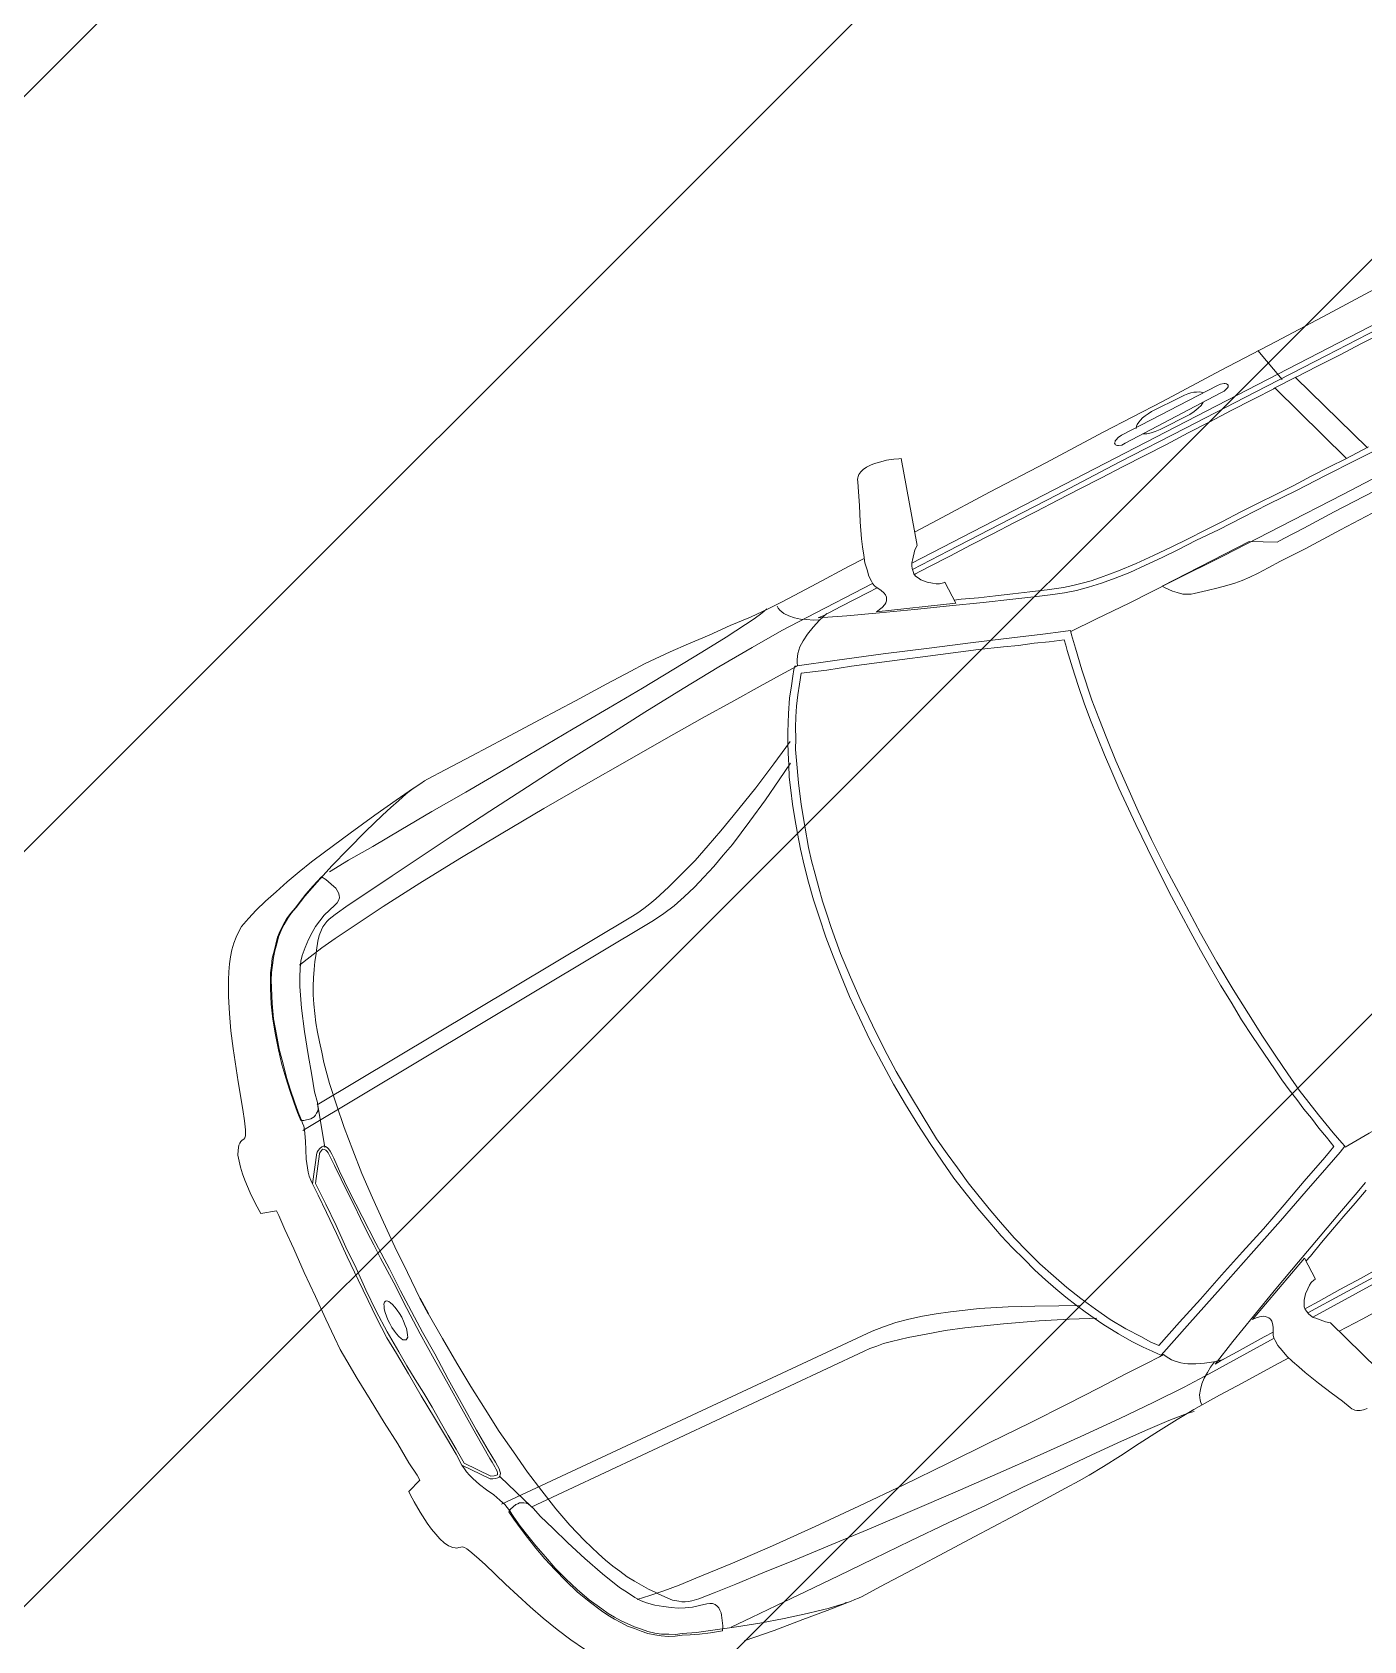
# Model space of a CAD drawing. Header units: millimetres. Extents: x 5637 to 6048, y 3385 to 3927.
# Drawn here: x 5833.161 to 5835.655, y 3761.149 to 3764.162 of the extents above; entities that cross this region are included whole.
import ezdxf

# ---------------------------------------------------------------- set-up
doc = ezdxf.new("R2010")
doc.units = ezdxf.units.MM
doc.layers.add('Contour Lines', color=253, linetype='Continuous')
doc.layers.add('hatch', color=253, linetype='Continuous', lineweight=13)

# ---------------------------------------------------------------- blocks, each defined once
blk = doc.blocks.new('Subaru Forester top')
blk.add_line((-4.2676, 0.0155), (-4.2676, -0.0173))
at = {"lineweight": 0}
for points in [[(-2.7703, 0.7386), (-2.773, 0.7386), (-2.7803, 0.7404), (-2.7858, 0.7432), (-2.7913, 0.7477), (-2.7995, 0.7541), (-2.8077, 0.7632), (-2.8104, 0.7687), (-2.8131, 0.7742), (-2.8141, 0.7797), (-2.8131, 0.7842), (-2.8122, 0.7897), (-2.8104, 0.7942), (-2.8077, 0.7997), (-2.804, 0.8034), (-2.7913, 0.818), (-2.784, 0.8234), (-2.7338, 0.9812), (-2.7375, 0.983), (-2.7466, 0.9867), (-2.7593, 0.9912), (-2.7748, 0.9949), (-2.7821, 0.9967), (-2.7903, 0.9976), (-2.7986, 0.9976), (-2.8059, 0.9967), (-2.8122, 0.9949), (-2.8177, 0.9921), (-2.8204, 0.9894), (-2.8223, 0.9876), (-2.8241, 0.9848), (-2.8259, 0.9812), (-2.8332, 0.9639), (-2.8442, 0.9401), (-2.8569, 0.9128), (-2.8697, 0.8836), (-2.8752, 0.869), (-2.8806, 0.8544), (-2.8852, 0.8408), (-2.8879, 0.8271), (-2.8907, 0.8152), (-2.8907, 0.8043), (-2.8907, 0.7988), (-2.8897, 0.7942), (-2.8879, 0.7906), (-2.8861, 0.787), (-2.8824, 0.7806), (-2.8806, 0.7742), (-2.8797, 0.7696), (-2.8797, 0.7651), (-2.8815, 0.7614), (-2.8834, 0.7587), (-2.8861, 0.7559), (-2.8888, 0.7541), (-2.8961, 0.7514), (-2.9025, 0.7505), (-2.9071, 0.7496), (-2.9098, 0.7496), (-2.7703, 0.6939), (-2.7703, 0.7386)], [(-2.349, 0.8262), (-2.3563, 0.8253), (-2.3618, 0.8234), (-2.3645, 0.8225), (-2.3654, 0.8207), (-2.3672, 0.8189), (-2.3672, 0.817), (-2.3672, 0.8152), (-2.3663, 0.8143), (-2.3645, 0.8125), (-2.3627, 0.8116), (-2.3572, 0.8097), (-2.3499, 0.8097), (-2.1475, 0.8088), (-2.1402, 0.8088), (-2.1347, 0.8107), (-2.132, 0.8116), (-2.1301, 0.8125), (-2.1292, 0.8143), (-2.1283, 0.8152), (-2.1292, 0.817), (-2.1301, 0.8189), (-2.132, 0.8207), (-2.1338, 0.8216), (-2.1402, 0.8234), (-2.1466, 0.8243), (-2.349, 0.8262)], [(-2.349, 0.8262), (-2.3563, 0.8253), (-2.3618, 0.8234), (-2.3645, 0.8225), (-2.3654, 0.8207), (-2.3672, 0.8189), (-2.3672, 0.817), (-2.3672, 0.8152), (-2.3663, 0.8143), (-2.3645, 0.8125), (-2.3627, 0.8116), (-2.3572, 0.8097), (-2.3499, 0.8097), (-2.1475, 0.8088), (-2.1402, 0.8088), (-2.1347, 0.8107), (-2.132, 0.8116), (-2.1301, 0.8125), (-2.1292, 0.8143), (-2.1283, 0.8152), (-2.1292, 0.817), (-2.1301, 0.8189), (-2.132, 0.8207), (-2.1338, 0.8216), (-2.1402, 0.8234), (-2.1466, 0.8243), (-2.349, 0.8262)], [(-4.0597, 0.7988), (-4.0816, 0.7915), (-4.1007, 0.7842), (-4.1171, 0.7769), (-4.1308, 0.7705), (-4.1427, 0.766), (-4.1545, 0.7605), (-4.1655, 0.7532), (-4.1755, 0.7459), (-4.1855, 0.7377), (-4.1946, 0.7277), (-4.2038, 0.7176), (-4.2129, 0.7076), (-4.2211, 0.6958), (-4.2284, 0.6848), (-4.2357, 0.6721), (-4.2421, 0.6593), (-4.2548, 0.6328), (-4.2658, 0.6064), (-4.2749, 0.5781), (-4.2831, 0.5508), (-4.2904, 0.5234), (-4.2959, 0.4979), (-4.3004, 0.4733), (-4.3041, 0.4505), (-4.3068, 0.4304), (-4.3086, 0.414), (-4.3032, 0.4113), (-4.2904, 0.4085), (-4.2867, 0.4085), (-4.2831, 0.4085), (-4.2794, 0.4103), (-4.2758, 0.4122), (-4.2722, 0.4149), (-4.2694, 0.4186), (-4.2676, 0.4231), (-4.2649, 0.4295), (-4.2603, 0.4496), (-4.2503, 0.4796), (-4.2384, 0.517), (-4.2238, 0.5581), (-4.2083, 0.5991), (-4.1919, 0.6365), (-4.1837, 0.652), (-4.1755, 0.6666), (-4.1682, 0.6775), (-4.1609, 0.6857), (-4.149, 0.6967), (-4.1363, 0.7067), (-4.1244, 0.7149), (-4.1135, 0.7222), (-4.1016, 0.7277), (-4.0889, 0.7332), (-4.0761, 0.7368), (-4.0624, 0.7404), (-4.0569, 0.7423), (-4.0524, 0.745), (-4.0487, 0.7487), (-4.0469, 0.7532), (-4.046, 0.7578), (-4.046, 0.7623), (-4.046, 0.7678), (-4.0478, 0.7724), (-4.0551, 0.7906), (-4.0597, 0.7988)], [(-2.6052, 0.548), (-2.618, 0.5526), (-2.6536, 0.5663), (-2.7083, 0.5873), (-2.7767, 0.6137), (-2.8542, 0.6429), (-2.9353, 0.6739), (-3.0165, 0.704), (-3.0922, 0.7313), (-3.0967, 0.7268), (-3.104, 0.7167), (-3.115, 0.7021), (-3.1287, 0.683), (-3.1442, 0.6584), (-3.1615, 0.6283), (-3.1706, 0.6119), (-3.1797, 0.5936), (-3.1888, 0.5736), (-3.1989, 0.5526), (-3.208, 0.5298), (-3.2171, 0.5052), (-3.2262, 0.4796), (-3.2344, 0.4523), (-3.2436, 0.424), (-3.2518, 0.3939), (-3.2591, 0.362), (-3.2664, 0.3283), (-3.2727, 0.2936), (-3.2791, 0.2562), (-3.2837, 0.2179), (-3.2882, 0.1778), (-3.2919, 0.1368), (-3.2946, 0.093), (-3.2964, 0.0474), (-3.2964, 0.0009), (-3.2964, -0.0465), (-3.2946, -0.0912), (-3.2919, -0.135), (-3.2882, -0.1769), (-3.2837, -0.217), (-3.2791, -0.2553), (-3.2727, -0.2918), (-3.2664, -0.3265), (-3.2591, -0.3602), (-3.2518, -0.3921), (-3.2436, -0.4222), (-3.2344, -0.4514), (-3.2262, -0.4787), (-3.2171, -0.5043), (-3.208, -0.528), (-3.1989, -0.5508), (-3.1888, -0.5727), (-3.1797, -0.5918), (-3.1706, -0.61), (-3.1615, -0.6274), (-3.1442, -0.6575), (-3.1287, -0.6821), (-3.115, -0.7012), (-3.104, -0.7158), (-3.0967, -0.7249), (-3.0922, -0.7304), (-3.0165, -0.7021), (-2.9353, -0.6721), (-2.8542, -0.642), (-2.7767, -0.6128), (-2.7083, -0.5863), (-2.6536, -0.5654), (-2.618, -0.5517), (-2.6052, -0.5462), (-2.6071, -0.538), (-2.6125, -0.5134), (-2.6207, -0.4714), (-2.6308, -0.4131), (-2.6353, -0.3766), (-2.6399, -0.3365), (-2.6444, -0.2918), (-2.6481, -0.2426), (-2.6517, -0.1888), (-2.6545, -0.1295), (-2.6563, -0.0666), (-2.6563, 0.0009), (-2.6563, 0.0684), (-2.6545, 0.1313), (-2.6517, 0.1897), (-2.6481, 0.2435), (-2.6444, 0.2927), (-2.6399, 0.3374), (-2.6353, 0.3784), (-2.6308, 0.414), (-2.6207, 0.4733), (-2.6125, 0.5143), (-2.6071, 0.5398), (-2.6052, 0.548)], [(-3.2736, -0.1751), (-3.2691, -0.2088), (-3.2645, -0.2416), (-3.26, -0.2754), (-3.2536, -0.3082), (-3.2472, -0.342), (-3.2399, -0.3748), (-3.2317, -0.4076), (-3.2226, -0.4404), (-3.2125, -0.4724), (-3.2007, -0.5043), (-3.1888, -0.5353), (-3.1752, -0.5663), (-3.1606, -0.5964), (-3.1451, -0.6265), (-3.1277, -0.6556), (-3.1086, -0.683), (-3.0986, -0.6985), (-3.0876, -0.7122), (-3.0329, -0.6921), (-2.9782, -0.6721), (-2.9226, -0.6511), (-2.8669, -0.631), (-2.8122, -0.611), (-2.7566, -0.59), (-2.7028, -0.5681), (-2.6481, -0.5471), (-2.6353, -0.5417), (-2.6235, -0.5371), (-2.6271, -0.5152), (-2.6317, -0.4933), (-2.6353, -0.4705), (-2.6399, -0.4486), (-2.6435, -0.4268), (-2.6472, -0.404), (-2.6508, -0.3812), (-2.6527, -0.3584), (-2.6572, -0.321), (-2.6609, -0.2836), (-2.6645, -0.2462), (-2.6663, -0.2079), (-2.6691, -0.1705), (-2.67, -0.1331), (-2.6709, -0.0948), (-2.6718, -0.0574), (-2.6718, 0.0191), (-2.67, 0.0939), (-2.6672, 0.1696), (-2.6636, 0.2444), (-2.6609, 0.2781), (-2.6581, 0.3128), (-2.6545, 0.3474), (-2.6508, 0.3821), (-2.6463, 0.4158), (-2.6408, 0.4505), (-2.6344, 0.4842), (-2.628, 0.5179), (-2.6253, 0.528), (-2.6235, 0.538), (-2.6499, 0.548), (-2.6764, 0.559), (-2.7037, 0.569), (-2.7302, 0.58), (-2.7739, 0.5973), (-2.8186, 0.6146), (-2.8633, 0.631), (-2.9089, 0.6483), (-2.9536, 0.6648), (-2.9983, 0.6812), (-3.0429, 0.6967), (-3.0876, 0.714), (-3.1004, 0.6976), (-3.1122, 0.6812), (-3.1241, 0.6638), (-3.135, 0.6465), (-3.1451, 0.6292), (-3.1542, 0.611), (-3.1642, 0.5927), (-3.1724, 0.5736), (-3.1888, 0.5353), (-3.2034, 0.497), (-3.2162, 0.4578), (-3.229, 0.4195), (-3.2353, 0.3948), (-3.2417, 0.3693), (-3.2472, 0.3438), (-3.2527, 0.3182), (-3.2572, 0.2927), (-3.2618, 0.2672), (-3.2654, 0.2416), (-3.2691, 0.2161), (-3.2736, 0.1678), (-3.2773, 0.1185), (-3.2791, 0.0693), (-3.2809, 0.0201), (-3.2809, -0.0283), (-3.2791, -0.0775), (-3.2764, -0.1268), (-3.2736, -0.1751)], [(-4.2931, 0.0009), (-4.2931, 0.0128), (-4.2931, 0.0447), (-4.2922, 0.0912), (-4.2922, 0.145), (-4.2913, 0.2015), (-4.2904, 0.2535), (-4.2886, 0.2964), (-4.2867, 0.3228), (-4.2867, 0.331), (-4.2867, 0.3374), (-4.2877, 0.3429), (-4.2886, 0.3465), (-4.2904, 0.3492), (-4.2922, 0.3511), (-4.294, 0.352), (-4.2968, 0.352), (-4.3013, 0.3511), (-4.3059, 0.3492), (-4.3095, 0.3474), (-4.3105, 0.3465), (-4.3451, 0.2991), (-4.3451, 0.2754), (-4.3469, 0.2398), (-4.3488, 0.1961), (-4.3515, 0.1477), (-4.3533, 0.1003), (-4.3551, 0.0574), (-4.357, 0.0228), (-4.357, 0.0009), (-4.357, -0.021), (-4.3551, -0.0556), (-4.3533, -0.0994), (-4.3515, -0.1468), (-4.3488, -0.1951), (-4.3469, -0.2389), (-4.3451, -0.2745), (-4.3451, -0.2973), (-4.3105, -0.3447), (-4.3095, -0.3456), (-4.3059, -0.3474), (-4.3013, -0.3492), (-4.2968, -0.3502), (-4.294, -0.3502), (-4.2922, -0.3492), (-4.2904, -0.3474), (-4.2886, -0.3447), (-4.2877, -0.341), (-4.2867, -0.3365), (-4.2867, -0.3301), (-4.2867, -0.3219), (-4.2886, -0.2954), (-4.2904, -0.2526), (-4.2913, -0.1997), (-4.2922, -0.1432), (-4.2922, -0.0894), (-4.2931, -0.0429), (-4.2931, -0.0109), (-4.2931, 0.0009)], [(-4.2977, 0.1167), (-4.2968, 0.1441), (-4.2968, 0.1714), (-4.2959, 0.1997), (-4.2949, 0.2271), (-4.294, 0.2544), (-4.2931, 0.2818), (-4.2922, 0.31), (-4.2913, 0.3365), (-4.2922, 0.3401), (-4.2931, 0.3429), (-4.2949, 0.3456), (-4.2977, 0.3474), (-4.3004, 0.3465), (-4.3059, 0.3438), (-4.3068, 0.3429), (-4.3396, 0.2973), (-4.3405, 0.2535), (-4.3424, 0.2097), (-4.3451, 0.1651), (-4.3469, 0.1213), (-4.3497, 0.0766), (-4.3515, 0.0328), (-4.3515, -0.0109), (-4.3497, -0.0547), (-4.3488, -0.0848), (-4.3469, -0.1149), (-4.3451, -0.145), (-4.3433, -0.1751), (-4.3424, -0.2061), (-4.3415, -0.2362), (-4.3405, -0.2663), (-4.3396, -0.2964), (-4.3068, -0.341), (-4.3013, -0.3438), (-4.2949, -0.3447), (-4.2931, -0.342), (-4.2922, -0.3383), (-4.2922, -0.3337), (-4.2922, -0.3292), (-4.2922, -0.3192), (-4.2931, -0.311), (-4.2949, -0.2581), (-4.2959, -0.2043), (-4.2968, -0.1514), (-4.2977, -0.0976), (-4.2986, -0.0438), (-4.2986, 0.01), (-4.2977, 0.0638), (-4.2977, 0.1167)], [(-4.3396, 0), (-4.3396, -0.0082), (-4.3387, -0.0164), (-4.3378, -0.0228), (-4.336, -0.0292), (-4.3342, -0.0347), (-4.3323, -0.0383), (-4.3296, -0.0401), (-4.3269, -0.041), (-4.325, -0.0401), (-4.3223, -0.0383), (-4.3205, -0.0347), (-4.3187, -0.0292), (-4.3168, -0.0228), (-4.3159, -0.0164), (-4.315, -0.0082), (-4.3141, 0), (-4.315, 0.0082), (-4.3159, 0.0155), (-4.3168, 0.0228), (-4.3187, 0.0292), (-4.3205, 0.0337), (-4.3223, 0.0374), (-4.325, 0.0401), (-4.3269, 0.041), (-4.3296, 0.0401), (-4.3323, 0.0374), (-4.3342, 0.0337), (-4.336, 0.0292), (-4.3378, 0.0228), (-4.3387, 0.0155), (-4.3396, 0.0082), (-4.3396, 0)], [(-4.0597, -0.8006), (-4.0816, -0.7933), (-4.1007, -0.786), (-4.1171, -0.7787), (-4.1308, -0.7724), (-4.1427, -0.7678), (-4.1545, -0.7623), (-4.1655, -0.755), (-4.1755, -0.7477), (-4.1855, -0.7395), (-4.1946, -0.7295), (-4.2038, -0.7195), (-4.2129, -0.7094), (-4.2211, -0.6976), (-4.2284, -0.6866), (-4.2357, -0.6739), (-4.2421, -0.6611), (-4.2548, -0.6347), (-4.2658, -0.6082), (-4.2749, -0.58), (-4.2831, -0.5526), (-4.2904, -0.5252), (-4.2959, -0.4997), (-4.3004, -0.4751), (-4.3041, -0.4523), (-4.3068, -0.4322), (-4.3086, -0.4158), (-4.3032, -0.4131), (-4.2904, -0.4103), (-4.2867, -0.4103), (-4.2831, -0.4103), (-4.2794, -0.4122), (-4.2758, -0.414), (-4.2722, -0.4167), (-4.2694, -0.4204), (-4.2676, -0.4249), (-4.2649, -0.4313), (-4.2603, -0.4514), (-4.2503, -0.4815), (-4.2384, -0.5189), (-4.2238, -0.5599), (-4.2083, -0.6009), (-4.1919, -0.6383), (-4.1837, -0.6538), (-4.1755, -0.6684), (-4.1682, -0.6793), (-4.1609, -0.6876), (-4.149, -0.6985), (-4.1363, -0.7085), (-4.1244, -0.7167), (-4.1135, -0.724), (-4.1016, -0.7295), (-4.0889, -0.735), (-4.0761, -0.7386), (-4.0624, -0.7423), (-4.0569, -0.7441), (-4.0524, -0.7468), (-4.0487, -0.7505), (-4.0469, -0.755), (-4.046, -0.7596), (-4.046, -0.7642), (-4.046, -0.7696), (-4.0478, -0.7742), (-4.0551, -0.7924), (-4.0597, -0.8006)]]:
    blk.add_lwpolyline(points, close=True, dxfattribs=at)
for points in [[(-3.8317, 0.8645), (-3.8308, 0.8645), (-3.8299, 0.8645), (-3.8691, 0.8599), (-3.9174, 0.8544), (-3.974, 0.8462), (-4.0332, 0.8371), (-4.0633, 0.8325), (-4.0925, 0.8271), (-4.1208, 0.8207), (-4.1481, 0.8143), (-4.1737, 0.8079), (-4.1974, 0.8015), (-4.2174, 0.7942), (-4.2357, 0.787), (-4.2448, 0.7815), (-4.2539, 0.7742), (-4.263, 0.766), (-4.2722, 0.7569), (-4.2804, 0.7468), (-4.2886, 0.7359), (-4.2968, 0.7231), (-4.3041, 0.7104), (-4.3187, 0.683), (-4.3323, 0.6538), (-4.3451, 0.6237), (-4.357, 0.5927), (-4.3779, 0.5334), (-4.3943, 0.4833), (-4.4016, 0.4632), (-4.408, 0.4477), (-4.4108, 0.4423), (-4.4135, 0.4377), (-4.4162, 0.435), (-4.419, 0.4331), (-4.4226, 0.4331), (-4.4263, 0.4322), (-4.429, 0.4304), (-4.4326, 0.4277), (-4.4381, 0.4204), (-4.4427, 0.4122), (-4.4463, 0.4012), (-4.4491, 0.3903), (-4.4518, 0.3775), (-4.4536, 0.3648), (-4.4554, 0.3392), (-4.4564, 0.3173), (-4.4564, 0.3018), (-4.4564, 0.2954), (-4.4281, 0.2863), (-4.4281, 0.2763), (-4.4308, 0.248), (-4.4326, 0.2079), (-4.4363, 0.1596), (-4.439, 0.1103), (-4.4418, 0.0638), (-4.4436, 0.0255), (-4.4445, 0.0009), (-4.4436, -0.0237), (-4.4418, -0.062), (-4.439, -0.1085), (-4.4363, -0.1587), (-4.4326, -0.2061), (-4.4308, -0.2471), (-4.4281, -0.2745), (-4.4281, -0.2854), (-4.4564, -0.2945), (-4.4564, -0.3009), (-4.4564, -0.3164), (-4.4554, -0.3383), (-4.4536, -0.3629), (-4.4518, -0.3766), (-4.4491, -0.3885), (-4.4463, -0.4003), (-4.4427, -0.4103), (-4.4381, -0.4195), (-4.4326, -0.4258), (-4.429, -0.4286), (-4.4263, -0.4304), (-4.4226, -0.4313), (-4.419, -0.4322), (-4.4162, -0.4331), (-4.4135, -0.4359), (-4.4108, -0.4404), (-4.408, -0.4468), (-4.4016, -0.4623), (-4.3943, -0.4824), (-4.3779, -0.5325), (-4.357, -0.5918), (-4.3451, -0.6219), (-4.3323, -0.6529), (-4.3187, -0.6821), (-4.3041, -0.7094)], [(-4.0332, -0.8362), (-3.974, -0.8453), (-3.9174, -0.8526), (-3.8691, -0.859), (-3.8299, -0.8635), (-3.8308, -0.8626), (-3.8326, -0.8626), (-3.8226, -0.8645), (-3.8135, -0.8654), (-3.8062, -0.8663), (-3.7989, -0.8663), (-3.7615, -0.8663), (-3.705, -0.8663), (-3.6357, -0.8663), (-3.56, -0.8663), (-3.4852, -0.8663), (-3.4186, -0.8663), (-3.3676, -0.8663), (-3.3384, -0.8663), (-3.3165, -0.8654), (-3.2855, -0.8635), (-3.2481, -0.8608), (-3.2062, -0.8572), (-3.1633, -0.8535), (-3.1223, -0.8508), (-3.0858, -0.849), (-3.0566, -0.848), (-3.0311, -0.848), (-2.9828, -0.848), (-2.9144, -0.8471), (-2.8837, -0.8471)], [(-4.0332, -0.8362), (-3.974, -0.8453), (-3.9174, -0.8526), (-3.8691, -0.859), (-3.8299, -0.8635), (-3.8472, -0.8599), (-3.8655, -0.8563), (-3.8846, -0.8517), (-3.9047, -0.8462), (-3.9475, -0.8344), (-3.9913, -0.8207), (-4.0332, -0.8061), (-4.0715, -0.7924), (-4.1044, -0.7806), (-4.129, -0.7696), (-4.1408, -0.7651), (-4.1518, -0.7587), (-4.1636, -0.7523), (-4.1737, -0.745), (-4.1837, -0.7359), (-4.1928, -0.7268), (-4.2019, -0.7167), (-4.2101, -0.7058), (-4.2184, -0.6949), (-4.2266, -0.683), (-4.2339, -0.6711), (-4.2402, -0.6584), (-4.253, -0.6319), (-4.2639, -0.6046), (-4.2731, -0.5772), (-4.2813, -0.5499), (-4.2877, -0.5225), (-4.294, -0.4961), (-4.2986, -0.4724), (-4.3022, -0.4496), (-4.305, -0.4295), (-4.3068, -0.4122), (-4.3068, -0.4122), (-4.3077, -0.4067), (-4.3086, -0.4012), (-4.3105, -0.3948), (-4.3132, -0.3885), (-4.3187, -0.3748), (-4.326, -0.3602), (-4.3332, -0.3447), (-4.3387, -0.3292), (-4.3415, -0.321), (-4.3433, -0.3128), (-4.3442, -0.3055), (-4.3451, -0.2973), (-4.3451, -0.2745), (-4.3469, -0.2389), (-4.3488, -0.1951), (-4.3515, -0.1468), (-4.3533, -0.0994), (-4.3551, -0.0556), (-4.357, -0.021), (-4.357, 0.0009), (-4.357, 0.0228), (-4.3551, 0.0574), (-4.3533, 0.1003), (-4.3515, 0.1477), (-4.3488, 0.1961), (-4.3469, 0.2398), (-4.3451, 0.2754), (-4.3451, 0.2991), (-4.3442, 0.3064), (-4.3433, 0.3146), (-4.3415, 0.3219), (-4.3387, 0.3301), (-4.3332, 0.3456), (-4.326, 0.3611), (-4.3187, 0.3757), (-4.3132, 0.3894), (-4.3105, 0.3958), (-4.3086, 0.4021), (-4.3077, 0.4085), (-4.3068, 0.414), (-4.305, 0.4304), (-4.3022, 0.4505), (-4.2986, 0.4733), (-4.294, 0.4979), (-4.2877, 0.5234), (-4.2813, 0.5508), (-4.2731, 0.5781), (-4.2639, 0.6064), (-4.253, 0.6328), (-4.2402, 0.6593), (-4.2339, 0.6721), (-4.2266, 0.6848), (-4.2184, 0.6958), (-4.2101, 0.7076), (-4.2019, 0.7176), (-4.1928, 0.7277), (-4.1837, 0.7377), (-4.1737, 0.7459), (-4.1636, 0.7532), (-4.1518, 0.7605), (-4.1408, 0.766), (-4.129, 0.7705), (-4.1044, 0.7815), (-4.0715, 0.7942), (-4.0332, 0.8079), (-3.9913, 0.8216), (-3.9475, 0.8353), (-3.9047, 0.8471), (-3.8846, 0.8526), (-3.8655, 0.8572), (-3.8472, 0.8617), (-3.8299, 0.8645), (-3.8691, 0.8599), (-3.9174, 0.8544), (-3.974, 0.8462), (-4.0332, 0.8371), (-4.0633, 0.8325), (-4.0925, 0.8271), (-4.1208, 0.8207), (-4.1481, 0.8143), (-4.1737, 0.8079), (-4.1974, 0.8015), (-4.2174, 0.7942), (-4.2357, 0.787), (-4.2448, 0.7815), (-4.2539, 0.7742), (-4.263, 0.766), (-4.2722, 0.7569), (-4.2804, 0.7468), (-4.2886, 0.7359), (-4.2968, 0.7231), (-4.3041, 0.7104), (-4.3187, 0.683), (-4.3323, 0.6538), (-4.3451, 0.6237), (-4.357, 0.5927), (-4.3779, 0.5334), (-4.3943, 0.4833), (-4.4016, 0.4632), (-4.408, 0.4477), (-4.4108, 0.4423), (-4.4135, 0.4377), (-4.4162, 0.435), (-4.419, 0.4331), (-4.4226, 0.4331), (-4.4263, 0.4322), (-4.429, 0.4304), (-4.4326, 0.4277), (-4.4381, 0.4204), (-4.4427, 0.4122), (-4.4463, 0.4012), (-4.4491, 0.3903), (-4.4518, 0.3775), (-4.4536, 0.3648), (-4.4554, 0.3392), (-4.4564, 0.3173), (-4.4564, 0.3018), (-4.4564, 0.2954), (-4.4281, 0.2863), (-4.4281, 0.2763), (-4.4308, 0.248), (-4.4326, 0.2079), (-4.4363, 0.1596), (-4.439, 0.1103), (-4.4418, 0.0638), (-4.4436, 0.0255), (-4.4445, 0.0009), (-4.4436, -0.0237), (-4.4418, -0.062), (-4.439, -0.1085), (-4.4363, -0.1587), (-4.4326, -0.2061), (-4.4308, -0.2471), (-4.4281, -0.2745), (-4.4281, -0.2854), (-4.4564, -0.2945), (-4.4564, -0.3009), (-4.4564, -0.3164), (-4.4554, -0.3383), (-4.4536, -0.3629), (-4.4518, -0.3766), (-4.4491, -0.3885), (-4.4463, -0.4003), (-4.4427, -0.4103), (-4.4381, -0.4195), (-4.4326, -0.4258), (-4.429, -0.4286), (-4.4263, -0.4304), (-4.4226, -0.4313), (-4.419, -0.4322), (-4.4162, -0.4331), (-4.4135, -0.4359), (-4.4108, -0.4404), (-4.408, -0.4468), (-4.4016, -0.4623), (-4.3943, -0.4824), (-4.3779, -0.5325), (-4.357, -0.5918), (-4.3451, -0.6219), (-4.3323, -0.6529), (-4.3187, -0.6821), (-4.3041, -0.7094)], [(-4.0424, 0.8006), (-4.0004, 0.8025), (-3.9484, 0.8043), (-3.8873, 0.807), (-3.8199, 0.8097), (-3.7469, 0.8125), (-3.6703, 0.8152), (-3.5919, 0.8189), (-3.5135, 0.8225), (-3.4369, 0.8253), (-3.363, 0.8289), (-3.2946, 0.8325), (-3.2335, 0.8362), (-3.1797, 0.8398), (-3.1369, 0.8435), (-3.1195, 0.8453), (-3.1059, 0.8471), (-3.0949, 0.849), (-3.0876, 0.8508)], [(-2.8826, 0.8486), (-2.9144, 0.849), (-2.9828, 0.849), (-3.0311, 0.849), (-3.0566, 0.849), (-3.0858, 0.8499), (-3.1223, 0.8517), (-3.1633, 0.8553), (-3.2062, 0.8581), (-3.2481, 0.8617), (-3.2855, 0.8645), (-3.3165, 0.8663), (-3.3384, 0.8672), (-3.3676, 0.8672), (-3.4186, 0.8672), (-3.4852, 0.8672), (-3.56, 0.8672), (-3.6357, 0.8672), (-3.705, 0.8672), (-3.7615, 0.8672), (-3.7989, 0.8672), (-3.8053, 0.8672), (-3.8135, 0.8663), (-3.8217, 0.8654), (-3.8317, 0.8645), (-3.8317, 0.8645)], [(-3.0101, 0.786), (-3.0211, 0.7915), (-3.0311, 0.7979), (-3.0411, 0.8043), (-3.0502, 0.8116), (-3.0575, 0.8198), (-3.0639, 0.828), (-3.0657, 0.8325), (-3.0676, 0.8371), (-3.0685, 0.8417), (-3.0685, 0.8462)], [(-2.777, -0.8471), (-2.7283, -0.8471), (-2.6171, -0.8462)], [(-1.8019, 0.8453), (-1.9013, 0.8453), (-2.0107, 0.8453), (-2.1283, 0.8462), (-2.2514, 0.8462), (-2.3764, 0.8471), (-2.4985, 0.8471), (-2.6171, 0.848), (-2.7283, 0.848), (-2.7761, 0.848)], [(-2.049, 0.8462), (-2.0344, 0.7769)], [(-2.2788, 0.8389), (-2.2861, 0.838), (-2.2925, 0.8371), (-2.2988, 0.8362), (-2.3043, 0.8344), (-2.3089, 0.8325), (-2.3134, 0.8298), (-2.3162, 0.828), (-2.3189, 0.8243)], [(-2.2168, 0.8371), (-2.2788, 0.8389)], [(-2.1767, 0.8243), (-2.1794, 0.8271), (-2.1821, 0.8298), (-2.1867, 0.8316), (-2.1912, 0.8335), (-2.1967, 0.8353), (-2.2031, 0.8362), (-2.2095, 0.8371), (-2.2168, 0.8371)], [(-3.0293, 0.8015), (-3.0822, 0.8015), (-3.146, 0.7997), (-3.218, 0.797), (-3.2964, 0.7924), (-3.3803, 0.787), (-3.4661, 0.7806), (-3.5536, 0.7742), (-3.6402, 0.7669), (-3.7241, 0.7596), (-3.8034, 0.7523), (-3.8773, 0.745), (-3.9421, 0.7386), (-3.9968, 0.7332), (-4.0405, 0.7286), (-4.0706, 0.7249), (-4.0843, 0.7222), (-4.0907, 0.7204), (-4.0962, 0.7176), (-4.1016, 0.7149), (-4.1062, 0.7113), (-4.1153, 0.704), (-4.1226, 0.6958), (-4.1326, 0.6821), (-4.1363, 0.6766), (-4.1454, 0.6648), (-4.1536, 0.652), (-4.1618, 0.6392), (-4.17, 0.6255), (-4.1773, 0.611), (-4.1846, 0.5955), (-4.191, 0.579), (-4.1974, 0.5626), (-4.2029, 0.5453), (-4.2083, 0.528), (-4.2138, 0.5088), (-4.2193, 0.4897), (-4.2284, 0.4505), (-4.2357, 0.4085), (-4.243, 0.3648), (-4.2484, 0.3192), (-4.2539, 0.2727), (-4.2576, 0.2234), (-4.2612, 0.1733), (-4.2639, 0.1222), (-4.2658, 0.0693), (-4.2676, 0.0155)], [(-4.1737, 0.6721), (-4.149, 0.6766), (-4.1217, 0.6812), (-4.0916, 0.6848), (-4.0579, 0.6885), (-3.984, 0.6958), (-3.9028, 0.7021), (-3.8153, 0.7076), (-3.725, 0.7122), (-3.632, 0.7167), (-3.5408, 0.7195), (-3.4524, 0.7222), (-3.3685, 0.7249), (-3.291, 0.7268), (-3.2235, 0.7277), (-3.167, 0.7286), (-3.1241, 0.7295), (-3.0967, 0.7295), (-3.0876, 0.7295), (-3.0849, 0.735), (-3.0822, 0.7404), (-3.0794, 0.745), (-3.0758, 0.7496), (-3.0712, 0.7541), (-3.0666, 0.7587), (-3.0612, 0.7623), (-3.0557, 0.766), (-3.0429, 0.7733), (-3.0274, 0.7797), (-3.011, 0.786), (-2.9928, 0.7906)], [(-2.8907, 0.7999), (-3.0293, 0.8015)], [(-2.8869, 0.7885), (-2.9062, 0.7888), (-2.9636, 0.7897), (-2.9992, 0.7897), (-3.011, 0.7906), (-2.9618, 0.7687), (-2.9052, 0.745), (-2.8442, 0.7195), (-2.7831, 0.6949), (-2.7247, 0.6711), (-2.6727, 0.6502), (-2.6308, 0.6338), (-2.6025, 0.6228), (-2.5815, 0.6155), (-2.5596, 0.6091), (-2.5368, 0.6037), (-2.5122, 0.5991), (-2.4849, 0.5955), (-2.4557, 0.5918), (-2.4238, 0.59), (-2.3891, 0.5882), (-2.3563, 0.5873), (-2.3171, 0.5863), (-2.2715, 0.5845), (-2.2213, 0.5836), (-2.1666, 0.5827), (-2.1083, 0.5809), (-2.0472, 0.58), (-1.9833, 0.579), (-1.9177, 0.5772)], [(-1.7873, 0.776), (-1.9396, 0.7778), (-2.09, 0.7797), (-2.2368, 0.7815), (-2.3764, 0.7833), (-2.5077, 0.7842), (-2.6289, 0.786), (-2.7365, 0.787), (-2.8126, 0.7877)], [(-0.58, 0.7724), (-2.8081, 0.7989)], [(-2.3125, 0.8097), (-2.3061, 0.8061), (-2.2979, 0.8043), (-2.2897, 0.8025), (-2.2797, 0.8015)], [(-2.2797, 0.8015), (-2.2177, 0.8006)], [(-2.2177, 0.8006), (-2.2077, 0.8015), (-2.1985, 0.8034), (-2.1912, 0.8052), (-2.1849, 0.8088)], [(-2.8138, 0.7778), (-2.8113, 0.7778), (-2.8022, 0.7778), (-2.794, 0.7778), (-2.7849, 0.7778), (-2.7393, 0.7769), (-2.6937, 0.7769), (-2.6481, 0.776), (-2.6025, 0.776), (-2.5569, 0.7751), (-2.5113, 0.7751), (-2.4648, 0.7742), (-2.4192, 0.7733), (-2.3736, 0.7733), (-2.328, 0.7724), (-2.2824, 0.7714), (-2.2368, 0.7714), (-2.1912, 0.7705), (-2.1457, 0.7705), (-2.1001, 0.7696), (-2.0536, 0.7687)], [(-2.008, 0.7687), (-2.0563, 0.7696)], [(-2.0536, 0.7687), (-1.997, 0.59)], [(-1.9532, 0.5891), (-2.0107, 0.7687)], [(-2.0107, 0.7687), (-1.9642, 0.7678), (-1.9177, 0.7669), (-1.8712, 0.7669), (-1.8247, 0.766), (-1.7782, 0.766), (-1.7317, 0.7651), (-1.6861, 0.7642), (-1.6396, 0.7642), (-1.5931, 0.7632), (-1.5465, 0.7632), (-1.5, 0.7623), (-1.4535, 0.7623), (-1.4079, 0.7614), (-1.3614, 0.7614), (-1.3149, 0.7605), (-1.2684, 0.7605), (-1.2639, 0.7605), (-1.2547, 0.7605), (-1.242, 0.7605), (-1.2265, 0.7605)], [(-1.997, 0.59), (-2.0344, 0.5909), (-2.0709, 0.5918), (-2.1083, 0.5918), (-2.1457, 0.5927), (-2.183, 0.5936), (-2.2204, 0.5945), (-2.2578, 0.5945), (-2.2943, 0.5955), (-2.3299, 0.5964), (-2.3654, 0.5973), (-2.4019, 0.5991), (-2.4375, 0.6009), (-2.473, 0.6046), (-2.5086, 0.6091), (-2.5268, 0.6119), (-2.5441, 0.6164), (-2.5615, 0.6201), (-2.5788, 0.6255), (-2.608, 0.6356), (-2.6381, 0.6474), (-2.6682, 0.6593), (-2.6982, 0.6711), (-2.7283, 0.683), (-2.7584, 0.6958), (-2.7703, 0.7004)], [(-3.166, 0.611), (-3.1788, 0.6046), (-3.2125, 0.5882), (-3.2636, 0.5645), (-3.3256, 0.538), (-3.3594, 0.5243), (-3.3931, 0.5107), (-3.4278, 0.4979), (-3.4624, 0.4869), (-3.4952, 0.4769), (-3.5262, 0.4687), (-3.5408, 0.466), (-3.5545, 0.4632), (-3.5682, 0.4614), (-3.58, 0.4605)], [(-3.1843, 0.5745), (-3.218, 0.5572), (-3.2581, 0.5362), (-3.3028, 0.5143), (-3.3521, 0.4915), (-3.3767, 0.4815), (-3.4022, 0.4714), (-3.4278, 0.4623), (-3.4524, 0.4541), (-3.4779, 0.4468), (-3.5025, 0.4413), (-3.5262, 0.4377), (-3.549, 0.435)], [(-1.9505, 0.59), (-1.9988, 0.59)], [(-0.5617, 0.5371), (-0.6894, 0.5344), (-0.8271, 0.5325), (-0.973, 0.5307), (-1.1243, 0.5298), (-1.2803, 0.5298), (-1.4371, 0.5298), (-1.5931, 0.5298), (-1.7462, 0.5307), (-1.8949, 0.5325), (-2.0353, 0.5334), (-2.1666, 0.5353), (-2.2861, 0.5371), (-2.3928, 0.5398), (-2.4821, 0.5417), (-2.5533, 0.5444), (-2.6052, 0.5462)], [(-1.9806, 0.5116), (-2.0645, 0.5125), (-2.1292, 0.5125), (-2.1712, 0.5125), (-2.1858, 0.5125), (-2.1858, 0.5125), (-2.2314, 0.538), (-2.4147, 0.5407), (-2.411, 0.5353), (-2.4019, 0.5234), (-2.3955, 0.517), (-2.3873, 0.5097), (-2.3827, 0.507), (-2.3782, 0.5043), (-2.3736, 0.5024), (-2.3681, 0.5006), (-2.3435, 0.4942), (-2.3235, 0.4888), (-2.3071, 0.4851), (-2.2916, 0.4815), (-2.277, 0.4796), (-2.2615, 0.4787), (-2.2441, 0.4778), (-2.2232, 0.4778), (-2.1967, 0.4778), (-2.1447, 0.4769), (-2.07, 0.4769), (-1.976, 0.4769)], [(-3.58, 0.4605), (-4.2676, 0.4258)], [(-3.549, 0.435), (-4.3141, 0.3958)], [(-4.2667, 0.4249), (-4.2922, 0.3483)], [(-3.0293, -0.8034), (-3.0822, -0.8034), (-3.146, -0.8015), (-3.218, -0.7988), (-3.2964, -0.7942), (-3.3803, -0.7888), (-3.4661, -0.7824), (-3.5536, -0.776), (-3.6402, -0.7687), (-3.7241, -0.7614), (-3.8034, -0.7541), (-3.8773, -0.7468), (-3.9421, -0.7404), (-3.9968, -0.735), (-4.0405, -0.7304), (-4.0706, -0.7268), (-4.0843, -0.724), (-4.0907, -0.7222), (-4.0962, -0.7195), (-4.1016, -0.7167), (-4.1062, -0.7131), (-4.1153, -0.7058), (-4.1226, -0.6976), (-4.1326, -0.6839), (-4.1363, -0.6784), (-4.1454, -0.6666), (-4.1536, -0.6538), (-4.1618, -0.6411), (-4.17, -0.6274), (-4.1773, -0.6119), (-4.1846, -0.5973), (-4.191, -0.5809), (-4.1974, -0.5645), (-4.2029, -0.5471), (-4.2083, -0.5298), (-4.2138, -0.5107), (-4.2193, -0.4915), (-4.2284, -0.4523), (-4.2357, -0.4103), (-4.243, -0.3666), (-4.2484, -0.321), (-4.2539, -0.2745), (-4.2576, -0.2252), (-4.2612, -0.1751), (-4.2639, -0.124), (-4.2658, -0.0711), (-4.2676, -0.0173)], [(-4.2667, -0.4268), (-4.2922, -0.3502)], [(-3.549, -0.4368), (-4.3141, -0.3967)], [(-3.58, -0.4623), (-4.2676, -0.4277)], [(-3.1843, -0.5763), (-3.218, -0.559), (-3.2581, -0.538), (-3.3028, -0.5161), (-3.3521, -0.4933), (-3.3767, -0.4833), (-3.4022, -0.4733), (-3.4278, -0.4641), (-3.4524, -0.4559), (-3.4779, -0.4486), (-3.5025, -0.4432), (-3.5262, -0.4395), (-3.549, -0.4368)], [(-3.166, -0.6128), (-3.1788, -0.6064), (-3.2125, -0.59), (-3.2636, -0.5663), (-3.3256, -0.5398), (-3.3594, -0.5262), (-3.3931, -0.5125), (-3.4278, -0.4997), (-3.4624, -0.4888), (-3.4952, -0.4787), (-3.5262, -0.4705), (-3.5408, -0.4669), (-3.5545, -0.4651), (-3.5682, -0.4632), (-3.58, -0.4623)], [(-0.5617, -0.5389), (-0.6894, -0.5362), (-0.8271, -0.5344), (-0.973, -0.5325), (-1.1243, -0.5316), (-1.2803, -0.5316), (-1.4371, -0.5316), (-1.5931, -0.5316), (-1.7462, -0.5325), (-1.8949, -0.5344), (-2.0353, -0.5353), (-2.1666, -0.5371), (-2.2861, -0.5389), (-2.3928, -0.5417), (-2.4821, -0.5435), (-2.5533, -0.5462), (-2.6052, -0.548)], [(-2.8869, -0.7904), (-2.9062, -0.7906), (-2.9636, -0.7915), (-2.9992, -0.7915), (-3.011, -0.7924), (-2.9618, -0.7705), (-2.9052, -0.7468), (-2.8442, -0.7213), (-2.7831, -0.6967), (-2.7247, -0.673), (-2.6727, -0.652), (-2.6308, -0.6356), (-2.6025, -0.6246)], [(-2.6289, -0.7879), (-2.7365, -0.7888), (-2.8126, -0.7895)], [(-2.608, -0.6374), (-2.6381, -0.6493), (-2.6682, -0.6611), (-2.6982, -0.673), (-2.7283, -0.6848), (-2.7584, -0.6976), (-2.7703, -0.7023)], [(-4.1737, -0.6739), (-4.149, -0.6784), (-4.1217, -0.683), (-4.0916, -0.6866), (-4.0579, -0.6903), (-3.984, -0.6976), (-3.9028, -0.704), (-3.8153, -0.7094), (-3.725, -0.714), (-3.632, -0.7186), (-3.5408, -0.7213), (-3.4524, -0.724), (-3.3685, -0.7268), (-3.291, -0.7286), (-3.2235, -0.7295), (-3.167, -0.7304), (-3.1241, -0.7313), (-3.0967, -0.7313), (-3.0876, -0.7313), (-3.0849, -0.7368), (-3.0822, -0.7423), (-3.0794, -0.7468), (-3.0758, -0.7514), (-3.0712, -0.7559), (-3.0666, -0.7605), (-3.0612, -0.7642), (-3.0557, -0.7678), (-3.0429, -0.7751), (-3.0274, -0.7815), (-3.011, -0.7879), (-2.9928, -0.7924)], [(-2.7986, -0.9994), (-2.8059, -0.9985), (-2.8122, -0.9967), (-2.8177, -0.9939), (-2.8204, -0.9912), (-2.8223, -0.9894), (-2.8241, -0.9867), (-2.8259, -0.983), (-2.8332, -0.9657), (-2.8442, -0.942), (-2.8569, -0.9146), (-2.8697, -0.8854), (-2.8752, -0.8708), (-2.8806, -0.8563), (-2.8852, -0.8426), (-2.8879, -0.8289), (-2.8907, -0.817), (-2.8907, -0.8061), (-2.8907, -0.8006), (-2.8897, -0.7961), (-2.8879, -0.7924), (-2.8861, -0.7888), (-2.8824, -0.7824), (-2.8806, -0.776), (-2.8797, -0.7714), (-2.8797, -0.7669), (-2.8815, -0.7632), (-2.8834, -0.7605), (-2.8861, -0.7578), (-2.8888, -0.7559), (-2.8961, -0.7532), (-2.9025, -0.7523), (-2.9071, -0.7514), (-2.9098, -0.7514), (-2.7703, -0.6958), (-2.7703, -0.7404), (-2.7703, -0.7404), (-2.773, -0.7404), (-2.7803, -0.7423), (-2.7858, -0.745), (-2.7913, -0.7496), (-2.7995, -0.7559), (-2.8077, -0.7651), (-2.8104, -0.7705), (-2.8131, -0.776), (-2.8141, -0.7815), (-2.8131, -0.786), (-2.8122, -0.7915), (-2.8104, -0.7961), (-2.8077, -0.8015), (-2.804, -0.8052), (-2.7913, -0.8198), (-2.784, -0.8253), (-2.7338, -0.983)], [(-2.8138, -0.7797), (-2.8113, -0.7797), (-2.8022, -0.7797), (-2.794, -0.7797), (-2.7849, -0.7797), (-2.7393, -0.7787), (-2.6937, -0.7787), (-2.6481, -0.7778), (-2.6025, -0.7778), (-2.5569, -0.7769), (-2.5113, -0.7769), (-2.4648, -0.776), (-2.4192, -0.7751), (-2.3736, -0.7751), (-2.328, -0.7742), (-2.2824, -0.7733), (-2.2368, -0.7733), (-2.1912, -0.7724), (-2.1457, -0.7724), (-2.1001, -0.7714), (-2.0536, -0.7705)], [(-0.58, -0.7742), (-2.8081, -0.8007)], [(-4.0424, -0.8025), (-4.0004, -0.8043), (-3.9484, -0.8061), (-3.8873, -0.8088), (-3.8199, -0.8116), (-3.7469, -0.8143), (-3.6703, -0.817), (-3.5919, -0.8207), (-3.5135, -0.8243), (-3.4369, -0.8271), (-3.363, -0.8307), (-3.2946, -0.8344), (-3.2335, -0.838), (-3.1797, -0.8417), (-3.1369, -0.8453), (-3.1195, -0.8471), (-3.1059, -0.849), (-3.0949, -0.8508), (-3.0876, -0.8526)], [(-3.0101, -0.7879), (-3.0211, -0.7933), (-3.0311, -0.7997), (-3.0411, -0.8061), (-3.0502, -0.8134), (-3.0575, -0.8216), (-3.0639, -0.8298), (-3.0657, -0.8344), (-3.0676, -0.8389), (-3.0685, -0.8435), (-3.0685, -0.848)], [(-2.8907, -0.8017), (-3.0293, -0.8034)]]:
    blk.add_lwpolyline(points, dxfattribs=at)

msp = doc.modelspace()

# ---------------------------------------------------------------- hatches: boundary and pattern name
at = {"layer": 'hatch'}
h = msp.add_hatch(dxfattribs=at)
h.set_pattern_fill('ANSI31', color=256, scale=8, style=0)
h.set_pattern_definition([(45, (2816.3681, -1263.7476), (-0.70710678, 0.70710678), [])])
h.paths.add_polyline_path([(5805.2896, 3768.4247), (5812.557, 3772.2311), (5838.7437, 3764.6752), (5845.7814, 3750.4604), (5821.6407, 3738.5544)])

# ---------------------------------------------------------------- linework, layer by layer
at = {"layer": 'Contour Lines', "lineweight": 5, "ltscale": 0.5}
for points, knots in [([(5808.1543, 3807.6192), (5808.7728, 3807.2121), (5810.188, 3806.2866), (5812.7137, 3805.1475), (5815.9333, 3803.6791), (5819.3391, 3802.9529), (5822.8022, 3801.5736), (5826.2125, 3800.1617), (5829.8435, 3797.8612), (5834.0315, 3795.9089), (5837.9317, 3794.3978), (5841.4845, 3792.0355), (5844.43, 3790.1199), (5847.1493, 3787.9369), (5849.6733, 3786.91), (5852.0039, 3785.0103), (5854.7767, 3783.527), (5857.4169, 3781.3857), (5859.7798, 3779.2126), (5861.7667, 3777.0037), (5863.0878, 3774.2018), (5863.8912, 3771.0923), (5865.4011, 3767.4753), (5866.0929, 3764.2258), (5866.9637, 3761.7592), (5867.649, 3760.4383), (5868.9298, 3760.0542), (5869.7988, 3760.9571), (5870.4983, 3762.3038), (5870.7231, 3764.3004), (5872.4748, 3765.8326), (5873.6611, 3768.1589), (5876.028, 3770.0156), (5877.7572, 3772.0643), (5879.562, 3773.1291), (5881.3351, 3772.9501), (5883.6788, 3771.7115), (5885.4743, 3769.3476), (5888.018, 3767.8732), (5890.0659, 3766.3308), (5892.7797, 3765.8368), (5895.8613, 3764.7341), (5898.8844, 3763.5962), (5902.2721, 3762.3498), (5905.3836, 3761.6509), (5907.386, 3760.3218), (5908.4508, 3759.8133), (5908.6636, 3759.7136)], [9.056397, 9.056397, 9.056397, 9.056397, 13.493051, 19.191385, 25.648327, 34.677081, 39.945328, 48.000032, 56.77416, 65.651675, 75.709005, 81.748949, 91.176782, 96.82559, 102.553986, 107.332092, 114.756583, 121.34986, 127.646094, 134.055469, 138.995266, 146.059226, 153.290078, 162.468481, 165.809633, 169.151155, 170.922172, 172.791946, 175.913295, 180.204891, 184.163889, 189.313511, 195.696289, 201.824755, 205.576724, 207.501952, 212.255884, 221.022405, 224.857896, 229.832408, 236.192301, 241.051759, 249.51234, 255.549288, 262.739118, 268.406181, 269.815406, 269.815406, 269.815406, 269.815406]), ([(5784.0847, 3801.1949), (5785.1165, 3801.1705), (5787.3612, 3801.1176), (5790.8593, 3801.5786), (5794.7302, 3801.1953), (5797.9567, 3799.2831), (5801.7341, 3797.7511), (5805.028, 3795.8327), (5808.7224, 3794.9948), (5811.7914, 3794.3607), (5815.5819, 3793.8408), (5819.6709, 3792.7907), (5823.7498, 3791.3938), (5827.7997, 3790.5766), (5831.4407, 3789.3394), (5835.1589, 3788.4287), (5837.7569, 3786.1589), (5840.925, 3784.5838), (5843.7896, 3781.3585), (5847.2213, 3779.0338), (5849.9393, 3776.4239), (5852.4903, 3774.2356), (5854.4584, 3771.275), (5857.0998, 3768.4777), (5857.8689, 3764.5692), (5860.4666, 3761.564), (5861.2554, 3759.0394), (5861.7277, 3757.9147)], [0, 0, 0, 0, 6.180587, 13.44642, 21.178948, 28.915166, 35.64291, 45.68741, 51.525175, 58.249937, 64.51245, 74.456555, 83.518208, 90.36471, 99.164619, 106.701815, 112.849896, 119.526435, 127.727713, 138.353264, 144.284422, 150.336583, 158.396966, 165.573783, 172.908422, 181.46681, 188.727656, 188.727656, 188.727656, 188.727656]), ([(5859.6321, 3757.9147), (5859.1098, 3759.2042), (5857.6957, 3761.8093), (5855.579, 3765.8174), (5853.016, 3770.4024), (5849.4934, 3774.4043), (5845.957, 3777.2616), (5841.4712, 3779.6951), (5836.9006, 3782.2575), (5830.9537, 3785.9002), (5824.4945, 3786.9414), (5819.2377, 3789.3532), (5814.5353, 3790.4011), (5809.7612, 3790.6563), (5803.6646, 3790.9071), (5798.1134, 3792.4999), (5794.6042, 3794.809), (5792.9579, 3795.5595), (5792.3759, 3795.811)], [213.381021, 213.381021, 213.381021, 213.381021, 221.755759, 231.061828, 240.639676, 253.173451, 262.789192, 267.743342, 283.746411, 294.354382, 309.183601, 322.329125, 328.893296, 337.950541, 350.965991, 365.466821, 372.00793, 375.668323, 375.668323, 375.668323, 375.668323]), ([(5789.2774, 3791.9152), (5789.7557, 3791.999), (5790.9146, 3792.2021), (5793.1268, 3791.892), (5796.1532, 3790.5897), (5799.328, 3789.4166), (5802.2664, 3787.8616), (5805.0389, 3787.7544), (5808.2711, 3788.042), (5811.3799, 3788.4139), (5814.9906, 3788.4177), (5817.8485, 3786.3488), (5821.7328, 3785.3275), (5825.4041, 3783.9289), (5829.1378, 3783.1566), (5833.3839, 3782.6407), (5837.0267, 3780.6654), (5840.7952, 3778.2918), (5844.578, 3777.0983), (5847.7774, 3774.5838), (5850.51, 3772.1229), (5852.9464, 3769.1001), (5854.5419, 3765.7682), (5856.388, 3762.8835), (5857.0315, 3760.2318), (5858.3798, 3758.914), (5858.7294, 3758.0727), (5858.7841, 3757.9147)], [0, 0, 0, 0, 2.90228, 7.033475, 13.151323, 22.603736, 27.422609, 32.825472, 38.878733, 46.945839, 51.718886, 60.034305, 67.139009, 75.776211, 83.548577, 89.979393, 101.276032, 107.90017, 116.729709, 124.717859, 132.044953, 138.819278, 147.825743, 154.150419, 159.254982, 163.843353, 164.871095, 164.871095, 164.871095, 164.871095]), ([(5864.5386, 3742.3002), (5863.9321, 3741.8677), (5862.9676, 3741.0638), (5861.5533, 3741.9566), (5861.3362, 3743.2586), (5861.5144, 3744.9802), (5861.5391, 3747.4941), (5860.445, 3750.5555), (5858.843, 3753.4406), (5857.8509, 3755.9644), (5856.2048, 3757.3073), (5856.3561, 3759.7309), (5855.5588, 3762.1851), (5853.9457, 3764.9605), (5852.7821, 3767.5702), (5850.3731, 3770.3884), (5847.9742, 3773.3919), (5844.3366, 3776.0099), (5840.5768, 3777.9533), (5836.2137, 3779.8307), (5832.3285, 3781.4848), (5828.2816, 3782.4639), (5824.9003, 3782.581), (5821.3714, 3782.4038), (5818.2936, 3783.5868), (5815.9272, 3784.5996), (5813.8613, 3785.1491), (5811.9549, 3785.4178), (5809.306, 3785.5846), (5806.2086, 3785.6633), (5803.4402, 3785.5269), (5800.9939, 3785.8468), (5798.6917, 3786.9212), (5796.2144, 3788.174), (5793.9729, 3789.1212), (5792.1158, 3789.2123), (5791.1009, 3789.2227), (5790.6219, 3789.2276)], [187.458138, 187.458138, 187.458138, 187.458138, 191.595726, 194.146697, 195.656341, 199.288248, 204.571161, 210.551528, 218.482102, 224.524351, 226.45973, 230.677182, 237.678962, 242.025465, 249.876236, 254.678533, 264.184, 272.843779, 281.301583, 289.558662, 301.347303, 306.576767, 314.421953, 321.618364, 327.466242, 333.931531, 337.100944, 340.249971, 345.468419, 353.017709, 358.832541, 362.074889, 367.707312, 373.888799, 378.856515, 382.076847, 384.954897, 384.954897, 384.954897, 384.954897]), ([(5793.0614, 3784.7174), (5793.7685, 3784.7216), (5795.453, 3784.7319), (5798.224, 3784.4343), (5801.2123, 3783.4041), (5804.6196, 3783.5258), (5807.7677, 3783.4581), (5810.4683, 3782.607), (5812.5228, 3781.4889), (5814.2432, 3780.1035), (5816.1365, 3779.3205), (5818.1848, 3778.9006), (5820.2886, 3778.9126), (5822.5968, 3779.3923), (5824.9459, 3779.9418), (5827.6052, 3780.4789), (5830.7585, 3779.994), (5833.8759, 3778.2845), (5837.5138, 3777.508), (5841.1311, 3775.3402), (5844.8707, 3773.827), (5847.4504, 3770.9787), (5849.3727, 3769.1225), (5851.0111, 3766.8205), (5852.4448, 3764.7529), (5853.7965, 3761.9324), (5855.1024, 3759.3708), (5855.9533, 3756.4087), (5857.0449, 3753.9316), (5858.3943, 3751.2955), (5859.2271, 3748.6735), (5859.7575, 3745.8991), (5859.6955, 3743.5388), (5859.0155, 3741.9177), (5859.0362, 3741.1928), (5859.0376, 3741.1622)], [0, 0, 0, 0, 4.241686, 10.106035, 16.641839, 22.965879, 30.38446, 35.42558, 39.77922, 44.357398, 48.605075, 51.916009, 56.864413, 61.089484, 66.03268, 71.372451, 77.243392, 84.702376, 92.539283, 99.252076, 109.917617, 116.227227, 122.050327, 125.941313, 133.144421, 137.103998, 144.692794, 150.340028, 155.535951, 160.90978, 168.095652, 171.935954, 177.847244, 181.98883, 182.17161, 182.17161, 182.17161, 182.17161]), ([(5820.9842, 3777.5819), (5821.8221, 3777.9192), (5823.7517, 3778.6961), (5826.6957, 3779.6691), (5830.3591, 3778.5246), (5834.0461, 3777.5006), (5838.173, 3775.9202), (5841.5288, 3774.2832), (5844.7698, 3772.3937), (5847.442, 3769.9168), (5849.8624, 3767.4082), (5851.524, 3765.1595), (5852.954, 3762.9962), (5853.697, 3760.5468), (5855.2748, 3757.7228), (5856.4087, 3754.5113), (5857.8445, 3750.9617), (5858.461, 3747.528), (5859.0092, 3744.7084), (5858.042, 3742.8129), (5857.8091, 3741.7765), (5857.7505, 3741.1622)], [0, 0, 0, 0, 5.460835, 12.575725, 17.778647, 27.941835, 35.74809, 44.192487, 50.354647, 58.162295, 65.944978, 71.240256, 74.93122, 81.431026, 86.432243, 94.282154, 101.857003, 109.226063, 115.527355, 118.075867, 121.785522, 121.785522, 121.785522, 121.785522]), ([(5884.1866, 3751.3327), (5883.8368, 3751.2203), (5882.6834, 3750.8499), (5881.1913, 3749.5522), (5879.8617, 3747.9875), (5878.5072, 3746.8624), (5876.8113, 3746.5033), (5875.4616, 3745.1792), (5873.5949, 3743.9488), (5871.7041, 3742.4313), (5869.0666, 3741.2101), (5866.7941, 3739.2973), (5864.2793, 3737.669), (5861.7508, 3736.9876), (5859.3477, 3736.311), (5857.5439, 3737.5912), (5856.412, 3738.4958), (5855.214, 3739.5783), (5856.3357, 3741.8314), (5856.9519, 3744.4555), (5857.646, 3747.3593), (5857.2317, 3750.106), (5856.6251, 3752.3143), (5856.1544, 3754.7267), (5855.1333, 3756.4774), (5854.3805, 3758.5754), (5853.4274, 3760.5399), (5852.4045, 3762.2761), (5851.6304, 3763.809), (5850.3663, 3765.8962), (5847.9145, 3767.4242), (5846.2205, 3770.2354), (5843.7249, 3771.7658), (5840.7558, 3773.7806), (5836.827, 3775.4815), (5833.0315, 3776.7274), (5829.9479, 3777.4749), (5827.9707, 3778.318), (5825.8248, 3778.1166), (5823.878, 3777.9326), (5822.6946, 3777.1617), (5822.1212, 3776.9229)], [0, 0, 0, 0, 2.193899, 7.234579, 11.481773, 14.643296, 17.540334, 21.577084, 25.651763, 31.017052, 36.041668, 42.949314, 48.815393, 53.710954, 58.887129, 62.657292, 66.103238, 68.072835, 71.39394, 78.863363, 85.531578, 88.658454, 95.430456, 99.320648, 103.276189, 107.466689, 112.684154, 116.348281, 119.546818, 123.007955, 130.828819, 136.280152, 142.264577, 148.059778, 157.875174, 167.770299, 171.987406, 176.977063, 180.319327, 184.767895, 188.53358, 188.53358, 188.53358, 188.53358]), ([(5815.3991, 3775.6154), (5815.939, 3775.4576), (5817.5892, 3774.9751), (5820.4265, 3775.2529), (5823.2225, 3776.9136), (5825.9409, 3777.404), (5829.1702, 3777.3043), (5832.0688, 3775.9004), (5835.1793, 3774.6219), (5837.7573, 3773.7907), (5840.269, 3772.8867), (5842.8976, 3771.7871), (5844.8144, 3769.6285), (5847.2741, 3767.7465), (5849.5471, 3765.7494), (5851.3811, 3762.8042), (5853.3703, 3759.9011), (5854.5939, 3756.6721), (5855.7973, 3754.1122), (5856.0121, 3751.5409), (5856.669, 3748.794), (5856.1025, 3745.7378), (5855.3856, 3743.4079), (5855.1842, 3741.4985), (5854.0551, 3740.3529), (5854.2744, 3739.1947), (5854.4593, 3738.5727), (5854.4889, 3738.4818)], [0, 0, 0, 0, 3.368582, 10.296889, 16.256087, 22.696739, 26.554062, 35.473877, 41.563714, 46.820093, 51.68125, 57.653136, 63.583146, 68.704941, 76.288027, 81.505954, 89.448826, 97.308451, 102.199087, 106.233794, 112.677146, 118.959872, 124.488632, 127.443011, 130.175128, 133.359741, 133.916012, 133.916012, 133.916012, 133.916012]), ([(5815.4006, 3774.8479), (5815.9367, 3774.699), (5817.33, 3774.6417), (5819.7037, 3774.579), (5822.4317, 3775.2395), (5824.839, 3776.2989), (5827.0645, 3776.2287), (5829.488, 3776.3587), (5831.9649, 3775.0348), (5835.3361, 3773.4586), (5839.0116, 3772.8256), (5842.063, 3770.9181), (5844.2864, 3769.1961), (5846.3598, 3767.1227), (5848.6923, 3765.205), (5850.5916, 3763.0046), (5852.2842, 3760.7496), (5853.6087, 3758.3162), (5854.7387, 3755.6538), (5855.3023, 3753.0753), (5855.189, 3750.2201), (5855.4546, 3747.4856), (5855.3264, 3744.8368), (5854.4487, 3742.7932), (5853.5564, 3741.1846), (5853.1832, 3739.6924), (5853.1163, 3738.8465), (5853.1522, 3738.4818)], [42.692782, 42.692782, 42.692782, 42.692782, 46.060057, 50.906989, 56.948749, 62.753691, 66.379682, 70.192314, 77.125733, 82.624523, 92.639787, 99.023713, 103.983495, 109.509187, 116.590663, 122.056083, 126.901487, 133.488008, 138.615112, 144.232588, 149.138987, 155.682577, 160.758918, 164.794384, 168.897624, 171.760891, 173.949994, 173.949994, 173.949994, 173.949994]), ([(5851.773, 3738.4818), (5851.7955, 3738.9565), (5852.3807, 3740.5281), (5853.5649, 3743.1484), (5854.7246, 3746.9033), (5854.4124, 3750.8317), (5854.608, 3754.361), (5853.734, 3757.4037), (5852.1188, 3760.429), (5849.6423, 3762.8879), (5847.3351, 3765.7785), (5844.3209, 3767.4378), (5842.2449, 3769.9394), (5839.4485, 3771.7964), (5835.6795, 3772.5787), (5832.0938, 3774.2846), (5828.6075, 3775.2606), (5825.8745, 3775.3795), (5823.3457, 3775.0325), (5820.7736, 3774.5374), (5818.0839, 3773.6917), (5816.2737, 3774.0825), (5815.4006, 3774.3101)], [94.244995, 94.244995, 94.244995, 94.244995, 97.19361, 103.650156, 112.031449, 120.155656, 127.146987, 133.088363, 138.886795, 147.531845, 153.914903, 160.882604, 167.755177, 173.24132, 180.649841, 190.561098, 197.012588, 202.217563, 206.850725, 212.277341, 218.023926, 223.312188, 223.312188, 223.312188, 223.312188]), ([(5809.6417, 3770.8094), (5809.9279, 3771.3901), (5810.5156, 3772.5822), (5812.0256, 3774.0445), (5814.0448, 3774.0013), (5815.7745, 3773.0926), (5817.8021, 3773.312), (5820.1122, 3773.5475), (5822.6521, 3774.0801), (5825.7876, 3774.1415), (5828.8933, 3774.1229), (5831.9073, 3772.9142), (5835.085, 3771.9618), (5838.2325, 3771.4309), (5840.4501, 3770.1328), (5842.556, 3768.7426), (5844.2835, 3766.5697), (5846.7376, 3765.0825), (5848.6388, 3763.4297), (5850.0883, 3761.5361), (5852.0027, 3759.4605), (5853.3518, 3757.1223), (5853.6737, 3754.5851), (5854.129, 3752.2127), (5853.673, 3749.3608), (5853.7672, 3746.1196), (5852.4847, 3743.2052), (5851.6806, 3740.3987), (5850.0923, 3738.4305), (5850.2337, 3736.8752), (5850.3304, 3736.3617), (5850.3536, 3736.2524)], [0, 0, 0, 0, 3.903167, 8.011972, 11.716278, 15.131973, 19.529886, 23.491957, 29.195048, 34.986382, 42.336081, 47.532873, 54.294677, 62.308167, 66.376777, 69.604297, 77.413343, 82.685108, 86.711722, 92.457915, 96.929143, 103.700355, 108.140044, 112.200056, 118.095609, 125.302924, 131.360892, 136.881783, 142.945903, 145.362914, 146.022011, 146.022011, 146.022011, 146.022011])]:
    msp.add_open_spline(points, degree=3, knots=knots, dxfattribs=at)
msp.add_spline([(5828.4883, 3767.4617), (5830.5324, 3767.8976), (5833.2033, 3767.6524), (5835.6562, 3767.3255), (5837.6731, 3766.481), (5838.954, 3765.582), (5840.6438, 3763.5117), (5842.0065, 3762.0679), (5844.9246, 3760.5891), (5847.5683, 3759.7719), (5849.2036, 3759.0636), (5850.0757, 3757.974), (5850.9206, 3757.0175), (5850.9206, 3755.6596), (5850.4578, 3753.9381), (5850.0218, 3752.3309), (5849.8184, 3749.4989), (5849.127, 3747.3916), (5848.0595, 3745.0793), (5846.9966, 3742.9544), (5846.0427, 3740.1386), (5845.7702, 3737.2782), (5845.4697, 3734.0501), (5845.7696, 3731.7074), (5846.2329, 3730.0184), (5847.5411, 3728.166), (5849.667, 3726.3408), (5851.0569, 3725.7143), (5852.1199, 3725.3056)], degree=3, dxfattribs=at)

# ---------------------------------------------------------------- block references
at = {"color": 5, "rotation": 27.99999999999998}
msp.add_blockref('Subaru Forester top', (5837.6626, 3763.7806), dxfattribs=at)

doc.saveas('drawing.dxf')
